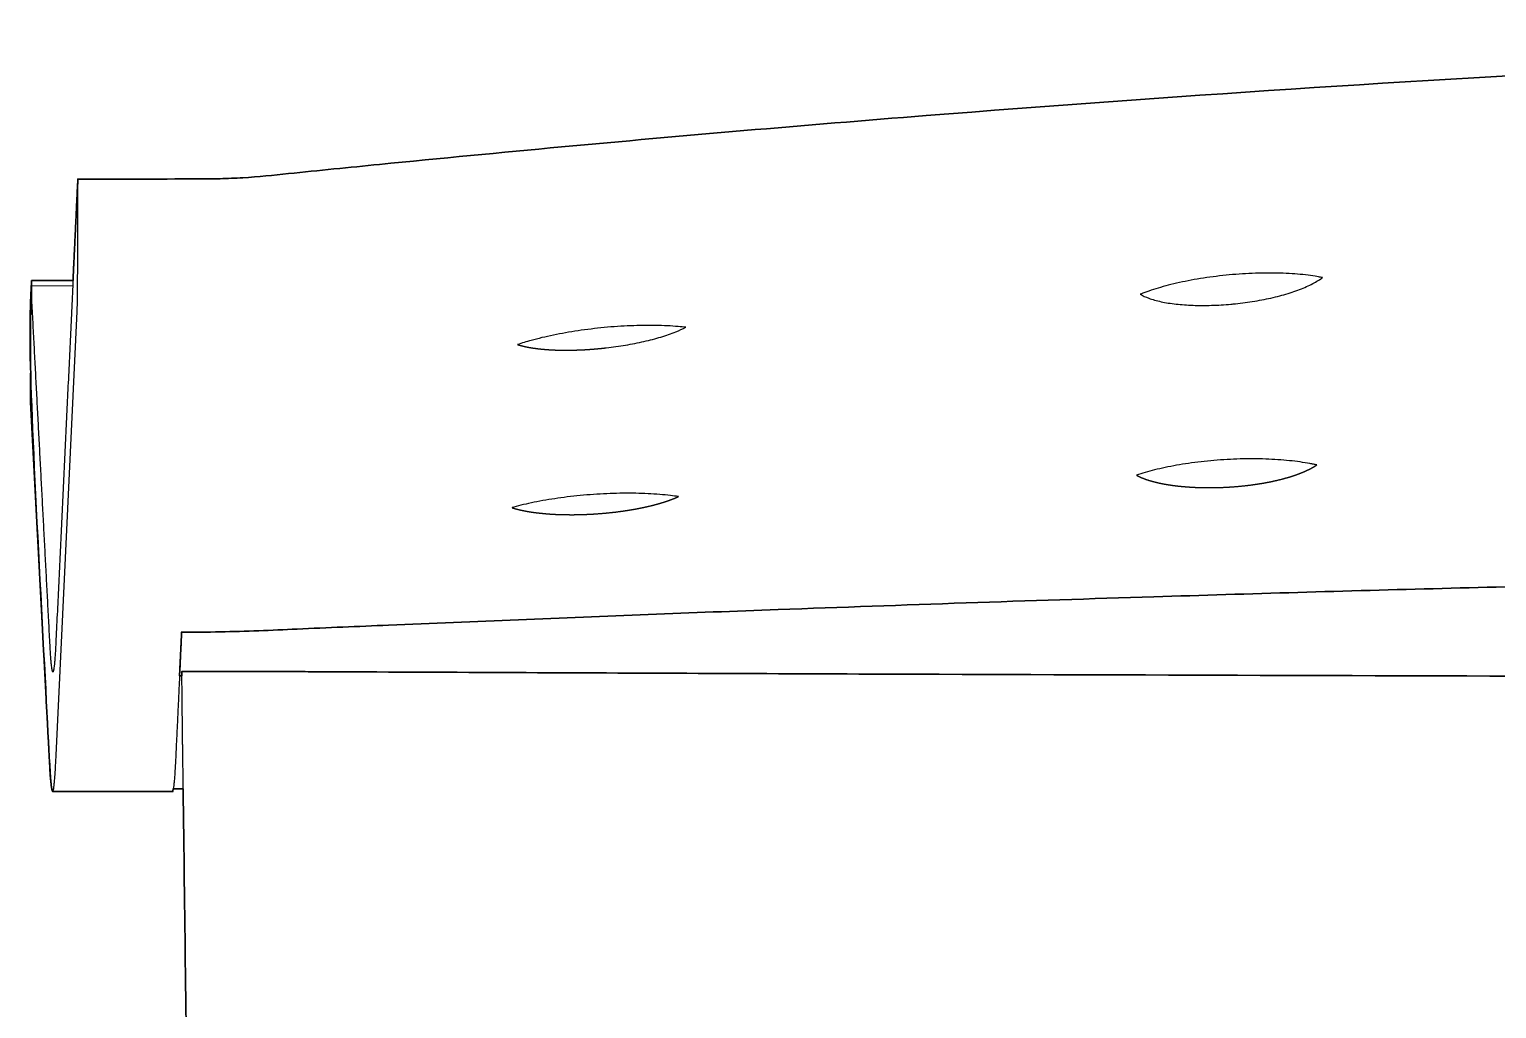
# Model space of a CAD drawing. Header units: millimetres. Extents: x 0 to 2650, y -1173 to 718.
# Drawn here: x 136.7 to 406.5, y -657.6 to -477.4 of the extents above; entities that cross this region are included whole.
import ezdxf

# ---------------------------------------------------------------- set-up
doc = ezdxf.new("R2010")
doc.units = ezdxf.units.MM
doc.layers.add('Blocks', color=7, linetype='Continuous')
doc.layers.add('Blocks$Inner', color=7, linetype='Continuous', lineweight=25, true_color=0x007f00)
doc.layers.add('Blocks$Outline', color=7, linetype='Continuous', lineweight=35, true_color=0xff3f3f)

# ---------------------------------------------------------------- blocks, each defined once
blk = doc.blocks.new('Balcony Lounge Bench Top')
at = {"layer": 'Blocks$Inner'}
for points in [[(812.09, -554.53), (811.96, -554.54), (811.4, -554.54), (809.18, -554.57), (773.63, -555.01), (702.52, -555.88), (560.31, -557.62), (489.2, -558.49), (453.65, -558.93), (435.87, -559.15), (426.98, -559.26), (418.1, -559.37), (346.99, -560.24), (311.44, -560.67), (306.99, -560.73), (305.88, -560.74), (305.33, -560.75), (305.26, -560.75)], [(308.13, -585.23), (241.94, -588.72), (220.51, -588.63), (220.52, -580.96)], [(306.91, -584.02), (225.28, -580.15), (225.22, -580.15)]]:
    blk.add_lwpolyline(points, dxfattribs=at)
for points, knots in [([(199.91, -541.29), (199.32, -535.72), (198.77, -530.14), (197.1, -513.4), (196.03, -502.24), (192.92, -468.74), (191, -446.39), (185.68, -379.31), (182.74, -334.53), (178.03, -244.92), (174.52, -155.24), (172.78, -20.62), (174.57, 117.62), (178.33, 210.94), (183.52, 306), (186.71, 352.58), (192.47, 422.36), (194.56, 445.61), (197.92, 480.45), (199.09, 492.07), (200.28, 503.67)], [530.941827, 530.941827, 530.941827, 530.941827, 547.77551, 547.77551, 581.442875, 581.442875, 648.777606, 648.777606, 783.447068, 783.447068, 918.11653, 1052.785992, 1187.455453, 1333.08415, 1333.08415, 1473.23323, 1473.23323, 1543.307769, 1543.307769, 1578.345039, 1578.345039, 1578.345039, 1578.345039]), ([(291.52, -539.79), (291.52, -539.09), (291.52, -538.38), (291.53, -536.98), (291.53, -536.27), (291.53, -534.87), (291.53, -534.16), (291.54, -532.76), (291.55, -530.65), (291.61, -517.29), (291.67, -504.63), (291.82, -470.88), (291.91, -448.38), (292.15, -380.87), (292.29, -335.86), (292.51, -245.82), (292.6, -200.8), (292.71, -110.75), (292.73, -65.72), (292.73, 24.33), (292.71, 69.36), (292.6, 159.41), (292.51, 204.43), (292.29, 294.47), (292.15, 339.48), (291.91, 406.99), (291.82, 429.5), (291.67, 463.25), (291.62, 474.49), (291.56, 487.15), (291.55, 489.26), (291.54, 491.37), (291.53, 492.77), (291.53, 493.48), (291.53, 494.88), (291.53, 495.59), (291.52, 497), (291.52, 497.7), (291.52, 498.4)], [68.048415, 68.048415, 68.048415, 68.048415, 70.159132, 70.159132, 72.269849, 72.269849, 74.380566, 74.380566, 76.491283, 80.712718, 114.484193, 114.484193, 182.027143, 182.027143, 317.113043, 317.113043, 452.198944, 452.198944, 587.284844, 587.284844, 722.370744, 722.370744, 857.456645, 857.456645, 992.542545, 992.542545, 1060.085495, 1060.085495, 1093.85697, 1093.85697, 1098.078405, 1100.189122, 1100.189122, 1102.299839, 1102.299839, 1104.410556, 1104.410556, 1106.521273, 1106.521273, 1106.521273, 1106.521273]), ([(219.02, -351.13), (218.98, -351.38), (218.93, -351.63), (218.89, -351.9), (218.85, -352.08), (218.82, -352.27), (218.79, -352.47), (218.7, -353.04), (218.62, -353.63), (218.54, -354.26), (218.47, -354.89), (218.41, -355.55), (218.36, -356.23), (218.31, -356.92), (218.26, -357.64), (218.24, -358.36), (218.18, -359.83), (218.17, -361.34), (218.21, -362.9), (218.23, -363.69), (218.27, -364.48), (218.31, -365.28), (218.36, -366.08), (218.42, -366.89), (218.48, -367.69)], [183.12544, 183.12544, 183.12544, 183.12544, 184.268624, 184.268624, 184.268624, 185.075817, 185.075817, 185.075817, 187.421145, 187.421145, 187.421145, 189.784347, 189.784347, 189.784347, 192.177273, 192.177273, 192.177273, 196.955483, 196.955483, 196.955483, 199.365639, 199.365639, 199.365639, 201.784334, 201.784334, 201.784334, 201.784334]), ([(223.84, -367.16), (223.72, -365.96), (223.56, -364.78), (223.27, -363.04), (223.16, -362.47), (222.94, -361.33), (222.82, -360.77), (222.43, -359.13), (222.15, -358.1), (221.68, -356.63), (221.52, -356.16), (221.18, -355.24), (221.01, -354.8), (220.47, -353.56), (220.1, -352.82), (219.52, -351.85), (219.32, -351.54), (219.09, -351.22), (219.05, -351.17), (219.02, -351.13)], [163.023329, 163.023329, 163.023329, 163.023329, 166.624071, 166.624071, 168.424442, 168.424442, 170.224813, 170.224813, 173.825555, 173.825555, 175.625926, 175.625926, 177.426297, 177.426297, 181.027039, 181.027039, 182.82741, 182.82741, 183.12544, 183.12544, 183.12544, 183.12544]), ([(253.5, -352.2), (253.46, -352.39), (253.42, -352.59), (253.38, -352.79), (253.33, -353.02), (253.28, -353.25), (253.24, -353.49), (253.13, -354.05), (253.04, -354.65), (252.95, -355.27), (252.86, -355.9), (252.78, -356.55), (252.71, -357.23), (252.64, -357.92), (252.58, -358.64), (252.53, -359.36), (252.43, -360.82), (252.38, -362.34), (252.38, -363.9), (252.37, -364.69), (252.38, -365.48), (252.4, -366.28), (252.42, -367.09), (252.46, -367.89), (252.5, -368.7)], [197.624869, 197.624869, 197.624869, 197.624869, 198.51231, 198.51231, 198.51231, 199.503785, 199.503785, 199.503785, 201.852521, 201.852521, 201.852521, 204.219277, 204.219277, 204.219277, 206.615684, 206.615684, 206.615684, 211.400243, 211.400243, 211.400243, 213.813508, 213.813508, 213.813508, 216.235285, 216.235285, 216.235285, 216.235285]), ([(218.48, -367.69), (218.55, -368.49), (218.64, -369.29), (218.73, -370.09), (218.82, -370.89), (218.93, -371.67), (219.04, -372.45), (219.27, -374), (219.53, -375.49), (219.84, -376.92), (219.99, -377.63), (220.15, -378.34), (220.31, -379.01), (220.48, -379.67), (220.65, -380.31), (220.83, -380.92), (221.18, -382.14), (221.55, -383.24), (221.91, -384.19), (221.98, -384.35), (222.04, -384.5), (222.1, -384.65)], [120.948128, 120.948128, 120.948128, 120.948128, 123.369033, 123.369033, 123.369033, 125.783842, 125.783842, 125.783842, 130.581991, 130.581991, 130.581991, 132.9898, 132.9898, 132.9898, 135.370291, 135.370291, 135.370291, 140.109249, 140.109249, 140.109249, 140.912244, 140.912244, 140.912244, 140.912244]), ([(222.1, -384.65), (222.36, -384.22), (222.61, -383.7), (223.07, -382.43), (223.28, -381.68), (223.55, -380.42), (223.63, -379.98), (223.78, -379.06), (223.84, -378.58), (224.01, -377.09), (224.08, -376.05), (224.14, -374.4), (224.16, -373.84), (224.16, -372.69), (224.15, -372.12), (224.1, -370.37), (224.03, -369.19), (223.92, -367.99), (223.9, -367.72), (223.87, -367.44), (223.84, -367.16)], [140.912244, 140.912244, 140.912244, 140.912244, 144.195326, 144.195326, 147.794778, 147.794778, 149.594504, 149.594504, 151.39423, 151.39423, 154.993683, 154.993683, 156.793409, 156.793409, 158.593135, 158.593135, 162.192587, 162.192587, 162.192587, 163.023329, 163.023329, 163.023329, 163.023329]), ([(252.5, -368.7), (252.55, -369.5), (252.6, -370.31), (252.67, -371.11), (252.74, -371.91), (252.82, -372.7), (252.91, -373.48), (253.09, -375.04), (253.3, -376.54), (253.56, -377.98), (253.69, -378.7), (253.82, -379.41), (253.97, -380.09), (254.11, -380.76), (254.26, -381.4), (254.41, -382.02), (254.57, -382.64), (254.73, -383.22), (254.89, -383.77), (255.05, -384.33), (255.22, -384.85), (255.39, -385.33), (255.39, -385.33), (255.39, -385.33), (255.39, -385.33)], [128.081789, 128.081789, 128.081789, 128.081789, 130.505533, 130.505533, 130.505533, 132.923369, 132.923369, 132.923369, 137.726927, 137.726927, 137.726927, 140.137219, 140.137219, 140.137219, 142.519982, 142.519982, 142.519982, 144.886013, 144.886013, 144.886013, 147.255343, 147.255343, 147.255343, 147.262545, 147.262545, 147.262545, 147.262545]), ([(228.18, -468.24), (228.13, -468.69), (228.08, -469.16), (228.04, -469.65), (227.98, -470.29), (227.94, -470.96), (227.9, -471.65), (227.87, -472.34), (227.85, -473.07), (227.83, -473.8), (227.81, -475.28), (227.83, -476.81), (227.9, -478.39), (227.93, -479.19), (227.97, -479.99), (228.03, -480.8), (228.08, -481.61), (228.15, -482.42), (228.23, -483.23)], [89.411812, 89.411812, 89.411812, 89.411812, 91.224621, 91.224621, 91.224621, 93.616225, 93.616225, 93.616225, 96.037184, 96.037184, 96.037184, 100.870433, 100.870433, 100.870433, 103.30869, 103.30869, 103.30869, 105.755255, 105.755255, 105.755255, 105.755255]), ([(231.95, -482.86), (231.81, -481.66), (231.56, -479.89), (231.25, -478.17), (231.02, -477.03), (230.9, -476.47), (230.53, -474.83), (230.26, -473.8), (229.66, -471.84), (229.35, -470.91), (228.75, -469.41), (228.47, -468.8), (228.18, -468.24)], [72.114399, 72.114399, 72.114399, 72.114399, 75.712061, 77.510892, 77.510892, 79.309723, 79.309723, 82.907385, 82.907385, 86.505047, 86.505047, 89.411812, 89.411812, 89.411812, 89.411812]), ([(259.31, -469.58), (259.24, -470.05), (259.18, -470.54), (259.12, -471.04), (259.04, -471.68), (258.98, -472.34), (258.92, -473.03), (258.87, -473.72), (258.82, -474.45), (258.79, -475.18), (258.72, -476.66), (258.69, -478.19), (258.71, -479.77), (258.71, -480.56), (258.73, -481.37), (258.76, -482.17), (258.79, -482.98), (258.83, -483.8), (258.89, -484.61)], [104.064612, 104.064612, 104.064612, 104.064612, 105.960229, 105.960229, 105.960229, 108.35281, 108.35281, 108.35281, 110.774507, 110.774507, 110.774507, 115.607681, 115.607681, 115.607681, 118.04542, 118.04542, 118.04542, 120.491107, 120.491107, 120.491107, 120.491107]), ([(228.23, -483.23), (228.31, -484.04), (228.39, -484.85), (228.49, -485.66), (228.59, -486.46), (228.7, -487.26), (228.82, -488.05), (229.05, -489.62), (229.32, -491.13), (229.62, -492.58), (229.76, -493.3), (229.92, -494.02), (230.08, -494.7), (230.25, -495.38), (230.41, -496.03), (230.58, -496.66), (230.83, -497.56), (231.08, -498.4), (231.35, -499.16)], [105.755255, 105.755255, 105.755255, 105.755255, 108.204001, 108.204001, 108.204001, 110.647854, 110.647854, 110.647854, 115.503134, 115.503134, 115.503134, 117.940284, 117.940284, 117.940284, 120.350458, 120.350458, 120.350458, 123.827483, 123.827483, 123.827483, 123.827483]), ([(258.89, -484.61), (258.94, -485.42), (259, -486.24), (259.07, -487.04), (259.14, -487.85), (259.23, -488.65), (259.32, -489.44), (259.5, -491.02), (259.72, -492.54), (259.97, -494), (260.09, -494.72), (260.23, -495.44), (260.37, -496.13), (260.51, -496.81), (260.65, -497.46), (260.8, -498.09), (260.95, -498.72), (261.11, -499.31), (261.26, -499.88), (261.29, -499.98), (261.32, -500.09), (261.35, -500.19)], [120.491107, 120.491107, 120.491107, 120.491107, 122.938451, 122.938451, 122.938451, 125.380887, 125.380887, 125.380887, 130.232241, 130.232241, 130.232241, 132.666979, 132.666979, 132.666979, 135.074664, 135.074664, 135.074664, 137.465539, 137.465539, 137.465539, 137.910674, 137.910674, 137.910674, 137.910674]), ([(200.89, -558.08), (200.89, -556.68), (200.88, -555.28), (200.81, -552.47), (200.74, -551.07), (200.5, -546.87), (200.21, -544.08), (199.91, -541.29)], [514.108144, 514.108144, 514.108144, 514.108144, 518.316565, 518.316565, 522.524986, 522.524986, 530.941827, 530.941827, 530.941827, 530.941827]), ([(291.52, -560.91), (291.52, -555.28), (291.52, -548.24), (291.52, -541.2), (291.52, -539.79)], [46.941243, 46.941243, 46.941243, 46.941243, 63.82698, 68.048415, 68.048415, 68.048415, 68.048415]), ([(294.96, -560.87), (294.88, -560.86), (294.79, -560.86), (294.54, -560.87), (294.38, -560.87), (293.87, -560.88), (293.54, -560.88), (292.64, -560.89), (292.08, -560.9), (291.52, -560.91)], [30.671949, 30.671949, 30.671949, 30.671949, 31.861601, 31.861601, 34.244784, 34.244784, 39.011151, 39.011151, 46.941243, 46.941243, 46.941243, 46.941243]), ([(305.18, -560.75), (305.11, -560.75), (305.07, -560.75), (304.92, -560.75), (304.81, -560.76), (303.86, -560.77), (303.02, -560.77), (301.42, -560.79), (300.65, -560.8), (299.22, -560.82), (298.55, -560.82), (297.36, -560.84), (296.83, -560.84), (295.94, -560.85), (295.57, -560.85), (295.23, -560.86), (295.17, -560.86), (295.08, -560.86), (295.06, -560.86), (295.03, -560.87)], [17.121013, 17.121013, 17.121013, 17.121013, 17.241329, 17.241329, 17.539193, 17.539193, 19.922102, 19.922102, 22.305011, 22.305011, 24.687921, 24.687921, 27.07083, 27.07083, 29.453739, 29.453739, 30.049467, 30.049467, 30.347274, 30.347274, 30.347274, 30.347274]), ([(211.19, -580.05), (211.16, -580.05), (211.08, -580.05), (210.9, -580.05), (210.53, -580.05), (210.21, -580.05), (209.56, -580.05), (209.13, -580.05), (207.83, -580.05), (206.85, -580.05), (205.88, -580.06), (205.67, -580.06), (205.56, -580.06), (205.24, -580.06), (205.02, -580.06), (204.36, -580.06), (203.93, -580.06), (203.29, -580.06), (203.02, -580.06), (202.73, -580.06), (202.65, -580.06), (202.6, -580.06), (202.58, -580.06), (202.39, -580.06), (202.25, -580.06), (201.85, -580.06), (201.63, -580.06), (201.35, -580.06), (201.25, -580.06), (201.17, -580.06), (201.12, -580.06)], [481.584005, 481.584005, 481.584005, 481.584005, 481.667599, 481.834788, 482.169164, 482.837918, 482.837918, 484.175424, 484.175424, 486.850438, 487.184814, 487.184814, 487.519191, 487.519191, 488.187944, 488.187944, 489.525451, 489.525451, 490.194204, 490.361393, 490.444987, 490.444987, 490.528581, 490.528581, 490.862958, 490.862958, 491.531711, 491.531711, 491.866088, 491.949682, 491.949682, 491.949682, 491.949682]), ([(225.22, -580.15), (225.19, -580.15), (225.17, -580.14), (225.14, -580.14), (225.08, -580.14), (225.02, -580.14), (224.95, -580.14), (224.88, -580.14), (224.8, -580.13), (224.72, -580.13), (224.55, -580.13), (224.37, -580.12), (224.16, -580.12), (223.95, -580.11), (223.71, -580.11), (223.46, -580.11), (222.94, -580.1), (222.34, -580.09), (221.65, -580.08), (220.97, -580.08), (220.2, -580.07), (219.38, -580.07), (218.56, -580.06), (217.68, -580.06), (216.78, -580.05), (215.88, -580.05), (214.96, -580.05), (214.04, -580.05), (213.13, -580.05), (212.22, -580.05), (211.36, -580.05), (211.33, -580.05), (211.31, -580.05), (211.27, -580.05)], [463.598943, 463.598943, 463.598943, 463.598943, 463.860767, 463.860767, 463.860767, 464.479094, 464.479094, 464.479094, 465.104587, 465.104587, 465.104587, 466.37777, 466.37777, 466.37777, 467.680807, 467.680807, 467.680807, 470.366831, 470.366831, 470.366831, 473.124366, 473.124366, 473.124366, 475.915147, 475.915147, 475.915147, 478.693483, 478.693483, 478.693483, 481.416755, 481.416755, 481.416755, 481.500411, 481.500411, 481.500411, 481.500411]), ([(219.58, -588.53), (219.58, -588.53), (219.98, -588.53), (221, -588.53), (221.64, -588.53), (222.39, -588.53)], [0, 0, 0, 0, 5.372877, 5.372877, 8.319785, 8.319785, 8.319785, 8.319785])]:
    blk.add_open_spline(points, degree=3, knots=knots, dxfattribs=at)
for points, degree in [([(275.54, -302.62), (275.75, -311.46), (275.98, -320.31), (276.21, -329.15)], 3), ([(276.21, -329.15), (276.45, -337.99), (276.69, -346.83), (276.95, -355.67)], 3), ([(276.95, -355.67), (277.21, -364.5), (277.47, -373.33), (277.75, -382.16)], 3), ([(277.75, -382.16), (278.46, -405.19), (279.25, -428.22), (280.1, -451.24)], 3), ([(280.1, -451.24), (280.68, -467.16), (281.3, -483.09), (281.96, -499.01)], 3), ([(281.96, -499.01), (282.28, -506.97), (282.61, -514.93), (282.96, -522.89)], 3), ([(282.96, -522.89), (283.2, -528.5), (283.44, -534.11), (283.69, -539.71)], 3), ([(283.69, -539.71), (283.8, -542.07), (283.91, -544.42), (284, -546.77)], 3), ([(284, -546.77), (284.08, -549.12), (284.15, -551.49), (284.2, -553.85)], 3), ([(284.2, -553.85), (284.24, -556.22), (284.26, -558.57), (284.26, -560.94)], 3), ([(200.91, -580.06), (200.92, -572.74), (200.89, -565.41), (200.89, -558.08)], 3), ([(284.15, -560.94), (295.55, -561.48), (306.94, -562.02)], 2), ([(292.3, -560.9), (292.3, -561.11), (292.3, -561.33)], 2), ([(295.03, -560.87), (295.01, -560.88), (294.99, -560.88), (294.96, -560.87)], 3), ([(305.26, -560.75), (305.24, -560.75), (305.23, -560.75), (305.18, -560.75)], 3), ([(313.05, -560.66), (313.06, -561.56), (313.07, -562.48)], 2), ([(313.57, -562.66), (313.56, -573.66), (313.54, -584.66)], 2), ([(201.12, -580.06), (201.03, -580.06), (200.97, -580.06), (200.91, -580.06)], 3), ([(201.54, -580.06), (243.61, -582.06), (285.61, -584.05)], 2), ([(211.27, -580.05), (211.24, -580.05), (211.22, -580.05), (211.19, -580.05)], 3), ([(219.58, -580.9), (219.58, -584.71), (219.58, -588.53)], 2), ([(286.7, -585.14), (253.6, -586.88), (220.51, -588.63)], 2)]:
    blk.add_open_spline(points, degree=degree, dxfattribs=at)
for points, weights, knots in [([(257.56, -368.37), (257.49, -367.15), (257.38, -365.95), (257.24, -364.77), (257.16, -364.18), (257.08, -363.6), (256.99, -363.02), (256.9, -362.44), (256.81, -361.87), (256.7, -361.31), (256.49, -360.2), (256.25, -359.15), (255.98, -358.16), (255.91, -357.91), (255.84, -357.67), (255.77, -357.42), (255.7, -357.18), (255.62, -356.95), (255.55, -356.71), (255.4, -356.25), (255.24, -355.81), (255.08, -355.39), (254.76, -354.55), (254.42, -353.8), (254.06, -353.14), (253.97, -352.98), (253.88, -352.82), (253.79, -352.67), (253.7, -352.52), (253.6, -352.37), (253.51, -352.23), (253.5, -352.22), (253.5, -352.21), (253.5, -352.2)], [1, 0.999999987291, 0.999999974574, 0.999999961844, 0.999999961782, 0.999999961718, 0.99999996165, 0.999999961582, 0.999999961511, 0.999999961438, 0.999999961291, 0.999999961135, 0.999999960968, 0.999999960926, 0.999999960884, 0.999999960841, 0.999999960797, 0.999999960753, 0.999999960709, 0.99999996062, 0.999999960529, 0.999999960436, 0.999999960252, 0.99999996006, 0.999999959862, 0.999999959813, 0.999999959763, 0.999999959713, 0.999999959662, 0.999999959612, 0.999999959562, 0.999999959559, 0.999999959555, 0.999999959552], [168.286169, 168.286169, 168.286169, 168.286169, 173.598657, 173.598657, 173.598657, 176.25041, 176.25041, 176.25041, 178.921479, 178.921479, 178.921479, 184.224779, 184.224779, 184.224779, 185.554359, 185.554359, 185.554359, 186.891985, 186.891985, 186.891985, 189.552974, 189.552974, 189.552974, 194.861766, 194.861766, 194.861766, 196.200015, 196.200015, 196.200015, 197.532741, 197.532741, 197.532741, 197.624869, 197.624869, 197.624869, 197.624869]), ([(255.39, -385.33), (255.48, -385.18), (255.56, -385.03), (255.63, -384.86), (255.7, -384.72), (255.77, -384.56), (255.84, -384.4), (255.91, -384.24), (255.98, -384.07), (256.04, -383.9), (256.3, -383.21), (256.53, -382.42), (256.73, -381.55), (256.83, -381.12), (256.93, -380.66), (257.01, -380.19), (257.06, -379.95), (257.1, -379.7), (257.14, -379.45), (257.18, -379.21), (257.21, -378.96), (257.25, -378.7), (257.39, -377.68), (257.49, -376.61), (257.56, -375.48), (257.6, -374.92), (257.63, -374.34), (257.65, -373.75), (257.66, -373.17), (257.67, -372.58), (257.67, -371.98), (257.67, -370.96), (257.65, -369.93), (257.59, -368.88), (257.58, -368.71), (257.57, -368.54), (257.56, -368.37)], [1.00000015863, 1.0000001586, 1.00000015858, 1.00000015856, 1.00000015854, 1.00000015853, 1.00000015852, 1.0000001585, 1.0000001585, 1.00000015849, 1.00000015847, 1.0000001585, 1.00000015858, 1.00000015862, 1.00000015867, 1.00000015873, 1.00000015876, 1.0000001588, 1.00000015883, 1.00000015887, 1.00000015891, 1.00000015895, 1.00000015912, 1.00000015932, 1.00000015958, 1.0000001597, 1.00000015984, 1.00000015999, 1.00000016014, 1.0000001603, 1.00000016047, 1.00000010694, 1.00000005345, 1, 1, 1, 1], [147.262545, 147.262545, 147.262545, 147.262545, 148.262268, 148.262268, 148.262268, 149.173958, 149.173958, 149.173958, 150.089773, 150.089773, 150.089773, 153.722855, 153.722855, 153.722855, 155.543622, 155.543622, 155.543622, 156.459196, 156.459196, 156.459196, 157.369363, 157.369363, 157.369363, 161.000363, 161.000363, 161.000363, 162.829861, 162.829861, 162.829861, 164.646711, 164.646711, 164.646711, 167.775446, 167.775446, 167.775446, 168.286169, 168.286169, 168.286169, 168.286169]), ([(262.46, -484.39), (262.37, -483.17), (262.26, -481.97), (262.11, -480.79), (262.03, -480.2), (261.95, -479.62), (261.86, -479.04), (261.77, -478.46), (261.67, -477.89), (261.57, -477.33), (261.36, -476.22), (261.13, -475.17), (260.88, -474.17), (260.81, -473.93), (260.75, -473.68), (260.68, -473.44), (260.61, -473.2), (260.54, -472.96), (260.47, -472.73), (260.33, -472.26), (260.19, -471.82), (260.04, -471.4), (259.81, -470.74), (259.56, -470.13), (259.31, -469.58)], [1, 0.999999994234, 0.999999988468, 0.999999982701, 0.999999982671, 0.999999982641, 0.99999998261, 0.999999982579, 0.999999982548, 0.999999982517, 0.999999982454, 0.999999982391, 0.999999982328, 0.999999982312, 0.999999982296, 0.99999998228, 0.999999982264, 0.999999982247, 0.999999982231, 0.999999982199, 0.999999982167, 0.999999982135, 0.999999982084, 0.999999982034, 0.999999981985], [78.623479, 78.623479, 78.623479, 78.623479, 83.934744, 83.934744, 83.934744, 86.585182, 86.585182, 86.585182, 89.254754, 89.254754, 89.254754, 94.553666, 94.553666, 94.553666, 95.881703, 95.881703, 95.881703, 97.217724, 97.217724, 97.217724, 99.87573, 99.87573, 99.87573, 104.064612, 104.064612, 104.064612, 104.064612]), ([(231.35, -499.16), (231.37, -499.09), (231.4, -499.02), (231.42, -498.95), (231.47, -498.79), (231.51, -498.62), (231.56, -498.44), (231.75, -497.74), (231.9, -496.95), (232.02, -496.07), (232.09, -495.63), (232.14, -495.17), (232.19, -494.69), (232.21, -494.45), (232.23, -494.21), (232.25, -493.96), (232.27, -493.71), (232.29, -493.46), (232.3, -493.2), (232.37, -492.18), (232.39, -491.1), (232.39, -489.97), (232.38, -489.4), (232.37, -488.82), (232.35, -488.24), (232.33, -487.65), (232.31, -487.06), (232.27, -486.47), (232.21, -485.55), (232.14, -484.63), (232.04, -483.7), (232.01, -483.42), (231.98, -483.14), (231.95, -482.86)], [1.00000016581, 1.00000016586, 1.00000016591, 1.00000016597, 1.0000001661, 1.00000016623, 1.00000016637, 1.00000016693, 1.00000016754, 1.00000016822, 1.00000016856, 1.00000016892, 1.00000016929, 1.00000016947, 1.00000016966, 1.00000016985, 1.00000017004, 1.00000017024, 1.00000017043, 1.00000017122, 1.00000017204, 1.00000017291, 1.00000017335, 1.00000017379, 1.00000017425, 1.0000001747, 1.00000017516, 1.00000017562, 1.00000011706, 1.00000005852, 1, 1, 1, 1], [52.562959, 52.562959, 52.562959, 52.562959, 52.952215, 52.952215, 52.952215, 53.869419, 53.869419, 53.869419, 57.509462, 57.509462, 57.509462, 59.334688, 59.334688, 59.334688, 60.252466, 60.252466, 60.252466, 61.164912, 61.164912, 61.164912, 64.806433, 64.806433, 64.806433, 66.641609, 66.641609, 66.641609, 68.464153, 68.464153, 68.464153, 71.264524, 71.264524, 71.264524, 72.114399, 72.114399, 72.114399, 72.114399]), ([(261.35, -500.19), (261.39, -500.09), (261.42, -500), (261.45, -499.9), (261.66, -499.21), (261.84, -498.43), (262, -497.56), (262.08, -497.13), (262.15, -496.67), (262.22, -496.19), (262.25, -495.95), (262.28, -495.71), (262.31, -495.46), (262.34, -495.21), (262.37, -494.96), (262.39, -494.71), (262.5, -493.69), (262.57, -492.62), (262.61, -491.49), (262.63, -490.93), (262.64, -490.35), (262.64, -489.76), (262.65, -489.18), (262.64, -488.59), (262.63, -488), (262.61, -487.01), (262.57, -486.02), (262.51, -485.01), (262.49, -484.8), (262.48, -484.6), (262.46, -484.39)], [1.00000006764, 1.00000006766, 1.00000006768, 1.0000000677, 1.00000006784, 1.00000006799, 1.00000006816, 1.00000006825, 1.00000006834, 1.00000006843, 1.00000006847, 1.00000006852, 1.00000006857, 1.00000006862, 1.00000006866, 1.00000006871, 1.00000006891, 1.00000006911, 1.00000006932, 1.00000006943, 1.00000006953, 1.00000006964, 1.00000006975, 1.00000006987, 1.00000006998, 1.00000004665, 1.00000002332, 1, 1, 1, 1], [59.907352, 59.907352, 59.907352, 59.907352, 60.422019, 60.422019, 60.422019, 64.055178, 64.055178, 64.055178, 65.876989, 65.876989, 65.876989, 66.792757, 66.792757, 66.792757, 67.703062, 67.703062, 67.703062, 71.335572, 71.335572, 71.335572, 73.165919, 73.165919, 73.165919, 74.983334, 74.983334, 74.983334, 78.003322, 78.003322, 78.003322, 78.623479, 78.623479, 78.623479, 78.623479])]:
    blk.add_rational_spline(points, weights, degree=3, knots=knots, dxfattribs=at)
for points, weights in [([(306.94, -562.02), (313.57, -562.33), (313.57, -562.66)], [1, 0.98494235278, 0.985705830559]), ([(285.61, -584.05), (291.54, -584.33), (291.54, -584.62)], [1, 0.98494235278, 0.985705830559]), ([(291.54, -584.62), (291.54, -584.89), (286.7, -585.14)], [0.985705830559, 0.98639562226, 1]), ([(313.54, -584.66), (313.54, -584.33), (306.91, -584.02)], [0.985705830559, 0.98494235278, 1]), ([(313.54, -584.66), (313.54, -584.95), (308.13, -585.23)], [0.985705830559, 0.98639562226, 1])]:
    blk.add_rational_spline(points, weights, degree=2, dxfattribs=at)
at = {"layer": 'Blocks$Outline'}
for points, knots in [([(201.6, 538.67), (201.6, 538.67), (201.37, 538.67), (201.14, 538.68), (200.92, 538.67), (200.91, 532.83), (200.9, 527), (200.89, 521.16), (200.88, 518.24), (200.91, 515.32), (200.76, 509.49), (200.58, 506.57), (200.28, 503.67), (199.09, 492.07), (197.92, 480.45), (194.56, 445.61), (192.47, 422.36), (186.71, 352.58), (183.52, 306), (178.33, 210.94), (174.57, 117.62), (172.78, -20.62), (174.52, -155.24), (178.03, -244.92), (182.74, -334.53), (185.68, -379.31), (191, -446.39), (192.92, -468.74), (196.03, -502.24), (197.1, -513.4), (198.77, -530.14), (199.32, -535.72), (199.91, -541.29), (200.21, -544.08), (200.5, -546.87), (200.74, -551.07), (200.81, -552.47), (200.88, -555.28), (200.89, -556.68), (200.89, -558.08), (200.89, -565.41), (200.92, -572.74), (200.91, -580.06), (200.97, -580.06), (201.03, -580.06), (201.12, -580.06), (201.17, -580.06), (201.25, -580.06), (201.35, -580.06), (201.48, -580.06), (201.51, -580.06), (201.54, -580.06)], [-1614.399887, -1614.399887, -1614.399887, -1614.399887, -1614.382309, -1613.382309, -1613.382309, -1613.382309, -1595.863674, -1595.863674, -1595.863674, -1587.104357, -1587.104357, -1578.345039, -1578.345039, -1578.345039, -1543.307769, -1543.307769, -1473.23323, -1473.23323, -1333.08415, -1333.08415, -1187.455453, -1052.785992, -918.11653, -783.447068, -783.447068, -648.777606, -648.777606, -581.442875, -581.442875, -547.77551, -547.77551, -530.941827, -530.941827, -530.941827, -522.524986, -522.524986, -518.316565, -518.316565, -514.108144, -514.108144, -514.108144, -492.11687, -492.11687, -492.11687, -491.949682, -491.949682, -491.949682, -491.866088, -491.531711, -491.531711, -491.41795, -491.41795, -491.41795, -491.41795]), ([(284.26, -560.94), (284.26, -558.57), (284.24, -556.22), (284.2, -553.85), (284.15, -551.49), (284.08, -549.12), (284, -546.77), (283.91, -544.42), (283.8, -542.07), (283.69, -539.71), (283.44, -534.11), (283.2, -528.5), (282.96, -522.89), (282.61, -514.93), (282.28, -506.97), (281.96, -499.01), (281.3, -483.09), (280.68, -467.16), (280.1, -451.24), (279.25, -428.22), (278.46, -405.19), (277.75, -382.16), (277.47, -373.33), (277.21, -364.5), (276.95, -355.67), (276.69, -346.83), (276.45, -337.99), (276.21, -329.15), (275.98, -320.31), (275.75, -311.46), (275.54, -302.62), (275.4, -296.96), (275.26, -291.3), (275.13, -285.64), (275, -279.98), (274.88, -274.32), (274.76, -268.66), (274.63, -263), (274.52, -257.35), (274.4, -251.69), (274.18, -240.37), (273.97, -229.05), (273.77, -217.74), (273.58, -206.39), (273.4, -195.04), (273.24, -183.7), (272.9, -159.8), (272.64, -135.89), (272.45, -111.99), (272.38, -103.22), (272.32, -94.44), (272.27, -85.67), (272.22, -76.91), (272.18, -68.15), (272.15, -59.4), (272.12, -50.64), (272.1, -41.88), (272.1, -33.13), (272.09, -31.75), (272.09, -30.36), (272.09, -28.98), (272.09, -27.6), (272.09, -26.22), (272.09, -24.84), (272.09, -23.46), (272.09, -22.08), (272.09, -20.69), (272.09, -19.31), (272.09, -17.93), (272.09, -16.55), (272.09, -15.17), (272.09, -13.79), (272.09, -12.41), (272.09, -11.02), (272.09, -9.64), (272.1, -8.26), (272.1, 0.5), (272.12, 9.25), (272.15, 18.01), (272.18, 26.77), (272.22, 35.52), (272.27, 44.28), (272.32, 53.05), (272.38, 61.83), (272.45, 70.6), (272.64, 94.5), (272.9, 118.41), (273.24, 142.31), (273.4, 153.65), (273.58, 165), (273.77, 176.35), (273.97, 187.66), (274.18, 198.98), (274.4, 210.3), (274.52, 215.96), (274.63, 221.62), (274.76, 227.27), (274.88, 232.93), (275, 238.59), (275.13, 244.25), (275.26, 249.91), (275.4, 255.57), (275.54, 261.23), (275.75, 270.07), (275.98, 278.92), (276.21, 287.76), (276.45, 296.6), (276.69, 305.44), (276.95, 314.28), (277.21, 323.11), (277.47, 331.94), (277.75, 340.77), (278.46, 363.8), (279.25, 386.83), (280.1, 409.85), (280.68, 425.77), (281.3, 441.7), (281.96, 457.62), (282.28, 465.58), (282.61, 473.54), (282.96, 481.5), (283.2, 487.11), (283.44, 492.72), (283.69, 498.33), (283.8, 500.68), (283.91, 503.03), (284, 505.38), (284.08, 507.74), (284.15, 510.1), (284.2, 512.46), (284.24, 514.83), (284.26, 517.18), (284.26, 519.56)], [-1080.886693, -1080.886693, -1080.886693, -1080.886693, -1073.794548, -1073.794548, -1073.794548, -1066.707007, -1066.707007, -1066.707007, -1059.649058, -1059.649058, -1059.649058, -1042.802726, -1042.802726, -1042.802726, -1018.901178, -1018.901178, -1018.901178, -971.095866, -971.095866, -971.095866, -901.972813, -901.972813, -901.972813, -875.473568, -875.473568, -875.473568, -848.936528, -848.936528, -848.936528, -822.399476, -822.399476, -822.399476, -805.411553, -805.411553, -805.411553, -788.432966, -788.432966, -788.432966, -771.452628, -771.452628, -771.452628, -737.496644, -737.496644, -737.496644, -703.452411, -703.452411, -703.452411, -631.737277, -631.737277, -631.737277, -605.41575, -605.41575, -605.41575, -579.146605, -579.146605, -579.146605, -552.876702, -552.876702, -552.876702, -548.731675, -548.731675, -548.731675, -544.587148, -544.587148, -544.587148, -540.443457, -540.443457, -540.443457, -536.299136, -536.299136, -536.299136, -532.154609, -532.154609, -532.154609, -528.009582, -528.009582, -528.009582, -501.739679, -501.739679, -501.739679, -475.470534, -475.470534, -475.470534, -449.149008, -449.149008, -449.149008, -377.433874, -377.433874, -377.433874, -343.38964, -343.38964, -343.38964, -309.433656, -309.433656, -309.433656, -292.453318, -292.453318, -292.453318, -275.474731, -275.474731, -275.474731, -258.486808, -258.486808, -258.486808, -231.949756, -231.949756, -231.949756, -205.412717, -205.412717, -205.412717, -178.913471, -178.913471, -178.913471, -109.790418, -109.790418, -109.790418, -61.985106, -61.985106, -61.985106, -38.083559, -38.083559, -38.083559, -21.237226, -21.237226, -21.237226, -14.179277, -14.179277, -14.179277, -7.091736, -7.091736, -7.091736, 0, 0, 0, 0]), ([(292.3, 519.51), (292.04, 519.51), (291.78, 519.52), (291.52, 519.52), (291.52, 513.89), (291.52, 506.85), (291.52, 499.81), (291.52, 498.4), (291.52, 497.7), (291.52, 497), (291.53, 495.59), (291.53, 494.88), (291.53, 493.48), (291.53, 492.77), (291.54, 491.37), (291.55, 489.26), (291.56, 487.15), (291.62, 474.49), (291.67, 463.25), (291.82, 429.5), (291.91, 406.99), (292.15, 339.48), (292.29, 294.47), (292.51, 204.43), (292.6, 159.41), (292.71, 69.36), (292.73, 24.33), (292.73, -65.72), (292.71, -110.75), (292.6, -200.8), (292.51, -245.82), (292.29, -335.86), (292.15, -380.87), (291.91, -448.38), (291.82, -470.88), (291.67, -504.63), (291.61, -517.29), (291.55, -530.65), (291.54, -532.76), (291.53, -534.16), (291.53, -534.87), (291.53, -536.27), (291.53, -536.98), (291.52, -538.38), (291.52, -539.09), (291.52, -539.79), (291.52, -541.2), (291.52, -548.24), (291.52, -555.28), (291.52, -560.91), (291.78, -560.9), (292.04, -560.9), (292.3, -560.9)], [-1131.699834, -1131.699834, -1131.699834, -1131.699834, -1128.22775, -1128.22775, -1128.22775, -1111.342013, -1107.120578, -1107.120578, -1107.120578, -1105.009861, -1105.009861, -1102.899144, -1102.899144, -1100.788427, -1100.788427, -1098.67771, -1094.456275, -1094.456275, -1060.6848, -1060.6848, -993.14185, -993.14185, -858.05595, -858.05595, -722.970049, -722.970049, -587.884149, -587.884149, -452.798249, -452.798249, -317.712348, -317.712348, -182.626448, -182.626448, -115.083498, -115.083498, -81.312023, -77.090588, -74.979871, -74.979871, -72.869154, -72.869154, -70.758437, -70.758437, -68.64772, -68.64772, -68.64772, -64.426285, -47.540548, -47.540548, -47.540548, -43.871671, -43.871671, -43.871671, -43.871671]), ([(313.05, -560.66), (324.36, -560.52), (335.68, -560.38), (346.99, -560.24), (370.69, -559.95), (394.39, -559.66), (418.1, -559.37), (421.06, -559.33), (424.02, -559.29), (426.98, -559.26), (429.95, -559.22), (432.91, -559.18), (435.87, -559.15), (441.8, -559.08), (447.72, -559), (453.65, -558.93), (465.5, -558.79), (477.35, -558.64), (489.2, -558.49), (512.9, -558.2), (536.61, -557.91), (560.31, -557.62), (607.71, -557.04), (655.12, -556.46), (702.52, -555.88), (726.22, -555.59), (749.93, -555.3), (773.63, -555.01), (783.24, -554.89), (792.85, -554.77), (802.46, -554.65)], [-13.627683, -13.627683, -13.627683, -13.627683, -12.673003, -12.673003, -12.673003, -11.673003, -11.673003, -11.673003, -10.673003, -10.673003, -10.673003, -9.673003, -9.673003, -9.673003, -8.673003, -8.673003, -8.673003, -7.673003, -7.673003, -7.673003, -6.673003, -6.673003, -6.673003, -5.673003, -5.673003, -5.673003, -4.673003, -4.673003, -4.673003, -3.86213, -3.86213, -3.86213, -3.86213]), ([(219.58, -580.92), (219.58, -583.45), (219.58, -585.99), (219.58, -588.53), (219.58, -588.53), (219.93, -588.53), (220.51, -588.53)], [-7.611632, -7.611632, -7.611632, -7.611632, 0, 0, 0, 3.23726, 3.23726, 3.23726, 3.23726])]:
    blk.add_open_spline(points, degree=3, knots=knots, dxfattribs=at)
for points in [[(292.3, -561.33), (288.28, -561.14), (284.26, -560.94)], [(292.3, -560.9), (292.3, -561.11), (292.3, -561.33)], [(313.07, -562.48), (313.06, -561.56), (313.05, -560.66)], [(201.54, -580.06), (210.56, -580.49), (219.58, -580.92)]]:
    blk.add_open_spline(points, degree=2, dxfattribs=at)
for points, weights, knots in [([(313.54, -584.65), (313.56, -573.66), (313.57, -562.66), (313.57, -562.57), (313.07, -562.48)], [0.985705830559, 0.985705830559, 0.985705830559, 0.985497004259, 0.986471805185], [-403.061852, -403.061852, -403.061852, -381.066918, -381.066918, -366.333054, -366.333054, -366.333054]), ([(220.51, -588.53), (220.51, -588.58), (220.51, -588.63), (231.23, -588.68), (241.94, -588.72), (275.04, -586.98), (308.13, -585.23), (313.54, -584.95), (313.54, -584.66)], [1, 1, 1, 1, 1, 1, 1, 0.98639562226, 0.985705830559], [-453.740901, -453.740901, -453.740901, -453.727971, -453.727971, -452.727971, -452.727971, -451.727971, -451.727971, -403.066918, -403.066918, -403.066918])]:
    blk.add_rational_spline(points, weights, degree=2, knots=knots, dxfattribs=at)
blk.add_rational_spline([(313.54, -584.66), (313.54, -584.66), (313.54, -584.65), (313.54, -584.65)], [0.985705830559, 0.985701879399, 0.985698246041, 0.985694930483], degree=3, dxfattribs=at)

msp = doc.modelspace()

# ---------------------------------------------------------------- block references
at = {"layer": 'Blocks', "rotation": 270.0000000000026}
msp.add_blockref('Balcony Lounge Bench Top', (725.63, -304.05), dxfattribs=at)

doc.saveas('drawing.dxf')
